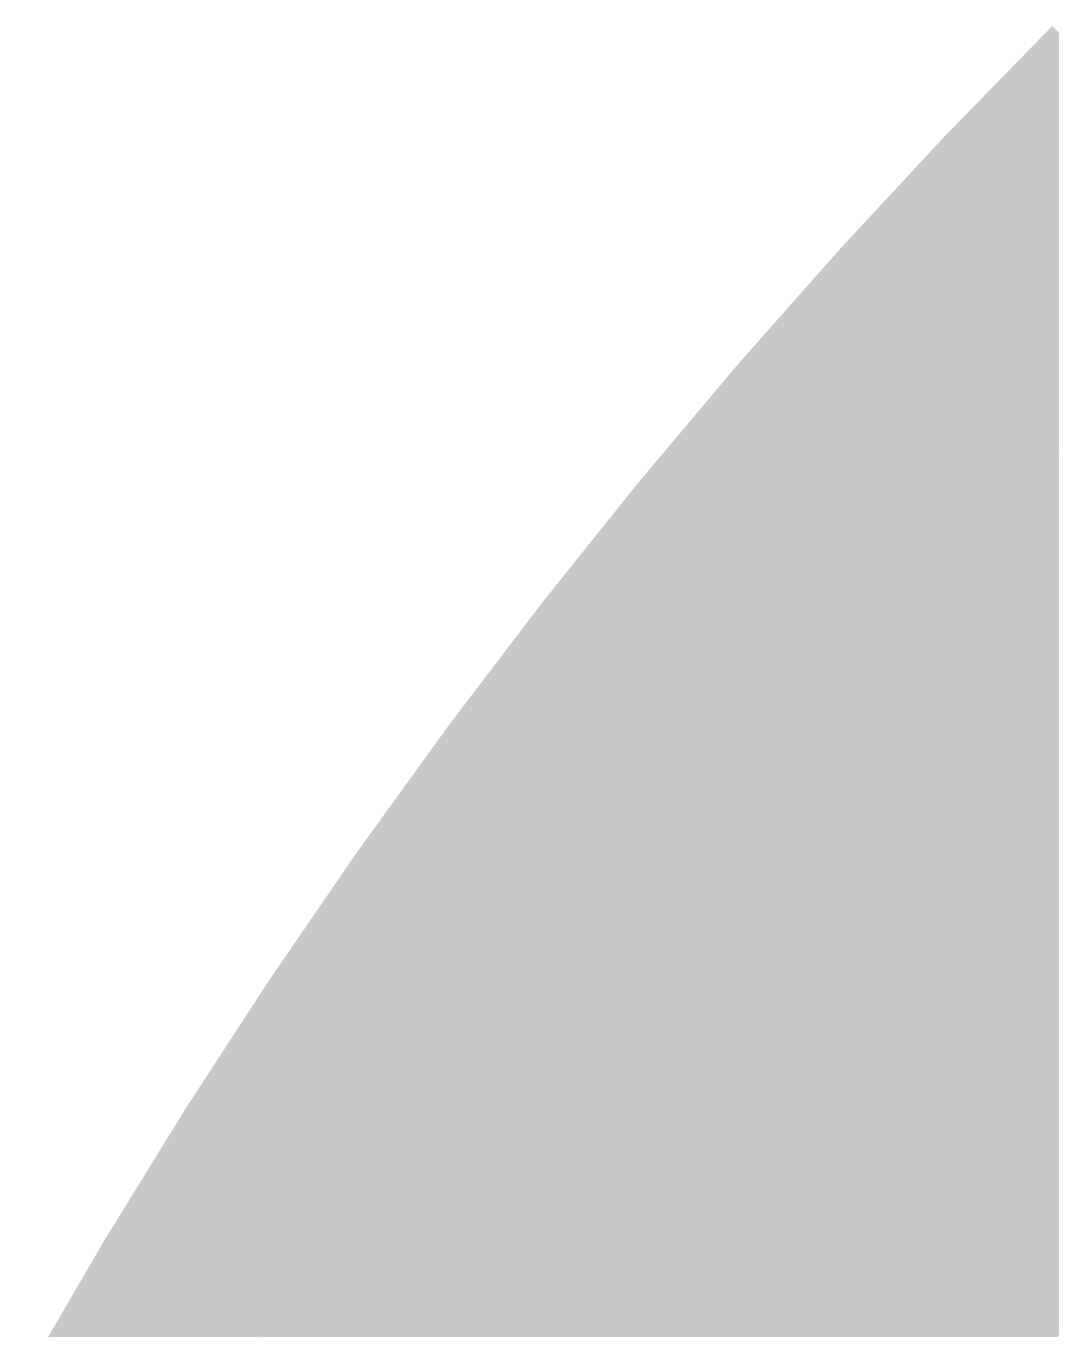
# Model space of a CAD drawing. Header units: inches. Extents: x -266 to 784, y -170 to 213.
# Drawn here: x -147.91 to -120.22, y 85 to 120.21 of the extents above; entities that cross this region are included whole.
import ezdxf

# ---------------------------------------------------------------- set-up
doc = ezdxf.new("R2010")
doc.units = ezdxf.units.IN
doc.header["$MEASUREMENT"] = 0

msp = doc.modelspace()

# ---------------------------------------------------------------- linework, layer by layer
at = {"color": 98, "true_color": 0x010302}
for points in [[(-122.397757, 116.532352), (-123.122004, 117.221893), (-119.501046, 119.501046), (-120.208153, 120.208153)], [(-125.22074, 113.493463), (-125.961691, 114.165022), (-122.397757, 116.532352), (-123.122004, 117.221893)], [(-127.968295, 110.38621), (-128.725504, 111.039383), (-125.22074, 113.493463), (-125.961691, 114.165022)], [(-130.638767, 107.212465), (-131.411777, 107.846858), (-127.968295, 110.38621), (-128.725504, 111.039383)], [(-133.230546, 103.974139), (-134.018893, 104.58937), (-130.638767, 107.212465), (-131.411777, 107.846858)], [(-135.742073, 100.673182), (-136.54528, 101.268882), (-133.230546, 103.974139), (-134.018893, 104.58937)], [(-138.171833, 97.311584), (-138.989418, 97.887393), (-135.742073, 100.673182), (-136.54528, 101.268882)], [(-140.518364, 93.891369), (-141.349834, 94.44694), (-138.171833, 97.311584), (-138.989418, 97.887393)], [(-142.780253, 90.414598), (-143.625106, 90.949595), (-140.518364, 93.891369), (-141.349834, 94.44694)], [(-144.956135, 86.883364), (-145.813864, 87.397467), (-142.780253, 90.414598), (-143.625106, 90.949595)], [(-147.044701, 83.299794), (-147.914788, 83.792693), (-144.956135, 86.883364), (-145.813864, 87.397467)]]:
    msp.add_solid(points, dxfattribs=at)
at = {"color": 98, "true_color": 0x030804}
for points in [[(-121.67351, 115.842812), (-122.397757, 116.532352), (-118.793939, 118.793939), (-119.501046, 119.501046)], [(-124.479789, 112.821904), (-125.22074, 113.493463), (-121.67351, 115.842812), (-122.397757, 116.532352)]]:
    msp.add_solid(points, dxfattribs=at)
at = {"color": 98, "true_color": 0x050c07}
for points in [[(-120.949263, 115.153271), (-121.67351, 115.842812), (-118.086832, 118.086832), (-118.793939, 118.793939)], [(-123.738838, 112.150345), (-124.479789, 112.821904), (-120.949263, 115.153271), (-121.67351, 115.842812)], [(-126.453877, 109.079865), (-127.211086, 109.733038), (-123.738838, 112.150345), (-124.479789, 112.821904)], [(-129.092746, 105.943678), (-129.865756, 106.578072), (-126.453877, 109.079865), (-127.211086, 109.733038)]]:
    msp.add_solid(points, dxfattribs=at)
at = {"color": 108, "true_color": 0x08100a}
for points in [[(-120.225016, 114.46373), (-120.949263, 115.153271), (-117.379726, 117.379726), (-118.086832, 118.086832)], [(-122.997887, 111.478787), (-123.738838, 112.150345), (-120.225016, 114.46373), (-120.949263, 115.153271)], [(-125.696669, 108.426692), (-126.453877, 109.079865), (-122.997887, 111.478787), (-123.738838, 112.150345)], [(-128.319735, 105.309285), (-129.092746, 105.943678), (-125.696669, 108.426692), (-126.453877, 109.079865)]]:
    msp.add_solid(points, dxfattribs=at)
at = {"color": 108, "true_color": 0x0a140c}
msp.add_solid([(-119.500769, 113.77419), (-120.225016, 114.46373), (-116.672619, 116.672619), (-117.379726, 117.379726)], dxfattribs=at)
at = {"color": 108, "true_color": 0x0a140d}
for points in [[(-122.256936, 110.807228), (-122.997887, 111.478787), (-119.500769, 113.77419), (-120.225016, 114.46373)], [(-124.93946, 107.773519), (-125.696669, 108.426692), (-122.256936, 110.807228), (-122.997887, 111.478787)], [(-127.546725, 104.674892), (-128.319735, 105.309285), (-124.93946, 107.773519), (-125.696669, 108.426692)], [(-130.077161, 101.513212), (-130.865507, 102.128444), (-127.546725, 104.674892), (-128.319735, 105.309285)]]:
    msp.add_solid(points, dxfattribs=at)
at = {"color": 108, "true_color": 0x0c190f}
msp.add_solid([(-121.515985, 110.135669), (-122.256936, 110.807228), (-118.776522, 113.084649), (-119.500769, 113.77419)], dxfattribs=at)
at = {"color": 98, "true_color": 0x030805}
for points in [[(-127.211086, 109.733038), (-127.968295, 110.38621), (-124.479789, 112.821904), (-125.22074, 113.493463)], [(-129.865756, 106.578072), (-130.638767, 107.212465), (-127.211086, 109.733038), (-127.968295, 110.38621)], [(-132.4422, 103.358907), (-133.230546, 103.974139), (-129.865756, 106.578072), (-130.638767, 107.212465)], [(-134.938865, 100.077483), (-135.742073, 100.673182), (-132.4422, 103.358907), (-133.230546, 103.974139)], [(-137.354249, 96.735776), (-138.171833, 97.311584), (-134.938865, 100.077483), (-135.742073, 100.673182)], [(-139.686895, 93.335799), (-140.518364, 93.891369), (-137.354249, 96.735776), (-138.171833, 97.311584)], [(-141.935399, 89.8796), (-142.780253, 90.414598), (-139.686895, 93.335799), (-140.518364, 93.891369)], [(-144.098406, 86.369261), (-144.956135, 86.883364), (-141.935399, 89.8796), (-142.780253, 90.414598)], [(-146.174615, 82.806896), (-147.044701, 83.299794), (-144.098406, 86.369261), (-144.956135, 86.883364)]]:
    msp.add_solid(points, dxfattribs=at)
at = {"color": 108, "true_color": 0x0e1d12}
for points in [[(-120.775033, 109.46411), (-121.515985, 110.135669), (-118.052275, 112.395109), (-118.776522, 113.084649)], [(-123.425042, 106.467173), (-124.182251, 107.120346), (-120.775033, 109.46411), (-121.515985, 110.135669)]]:
    msp.add_solid(points, dxfattribs=at)
at = {"color": 108, "true_color": 0x102115}
for points in [[(-120.034082, 108.792551), (-120.775033, 109.46411), (-117.328027, 111.705568), (-118.052275, 112.395109)], [(-122.667833, 105.814001), (-123.425042, 106.467173), (-120.034082, 108.792551), (-120.775033, 109.46411)]]:
    msp.add_solid(points, dxfattribs=at)
at = {"color": 108, "true_color": 0x0c1910}
for points in [[(-124.182251, 107.120346), (-124.93946, 107.773519), (-121.515985, 110.135669), (-122.256936, 110.807228)], [(-126.773714, 104.040499), (-127.546725, 104.674892), (-124.182251, 107.120346), (-124.93946, 107.773519)], [(-129.288814, 100.897981), (-130.077161, 101.513212), (-126.773714, 104.040499), (-127.546725, 104.674892)]]:
    msp.add_solid(points, dxfattribs=at)
at = {"color": 108, "true_color": 0x122518}
for points in [[(-121.910624, 105.160828), (-122.667833, 105.814001), (-119.293131, 108.120992), (-120.034082, 108.792551)], [(-124.454683, 102.137319), (-125.227693, 102.771712), (-121.910624, 105.160828), (-122.667833, 105.814001)]]:
    msp.add_solid(points, dxfattribs=at)
at = {"color": 99, "true_color": 0x142a1b}
for points in [[(-121.153415, 104.507655), (-121.910624, 105.160828), (-118.55218, 107.449433), (-119.293131, 108.120992)], [(-123.681673, 101.502925), (-124.454683, 102.137319), (-121.153415, 104.507655), (-121.910624, 105.160828)]]:
    msp.add_solid(points, dxfattribs=at)
at = {"color": 99, "true_color": 0x162e1e}
for points in [[(-120.396207, 103.854482), (-121.153415, 104.507655), (-117.811229, 106.777874), (-118.55218, 107.449433)], [(-122.908662, 100.868532), (-123.681673, 101.502925), (-120.396207, 103.854482), (-121.153415, 104.507655)]]:
    msp.add_solid(points, dxfattribs=at)
at = {"color": 108, "true_color": 0x0e1d13}
for points in [[(-126.000704, 103.406105), (-126.773714, 104.040499), (-123.425042, 106.467173), (-124.182251, 107.120346)], [(-128.500468, 100.282749), (-129.288814, 100.897981), (-126.000704, 103.406105), (-126.773714, 104.040499)]]:
    msp.add_solid(points, dxfattribs=at)
at = {"color": 99, "true_color": 0x193220}
msp.add_solid([(-119.638998, 103.201309), (-120.396207, 103.854482), (-117.070278, 106.106315), (-117.811229, 106.777874)], dxfattribs=at)
at = {"color": 98, "true_color": 0x050c08}
for points in [[(-131.653853, 102.743676), (-132.4422, 103.358907), (-129.092746, 105.943678), (-129.865756, 106.578072)], [(-134.135658, 99.481784), (-134.938865, 100.077483), (-131.653853, 102.743676), (-132.4422, 103.358907)], [(-136.536664, 96.159968), (-137.354249, 96.735776), (-134.135658, 99.481784), (-134.938865, 100.077483)], [(-138.855425, 92.780229), (-139.686895, 93.335799), (-136.536664, 96.159968), (-137.354249, 96.735776)], [(-141.090545, 89.344603), (-141.935399, 89.8796), (-138.855425, 92.780229), (-139.686895, 93.335799)], [(-143.240678, 85.855158), (-144.098406, 86.369261), (-141.090545, 89.344603), (-141.935399, 89.8796)]]:
    msp.add_solid(points, dxfattribs=at)
at = {"color": 108, "true_color": 0x102116}
for points in [[(-125.227693, 102.771712), (-126.000704, 103.406105), (-122.667833, 105.814001), (-123.425042, 106.467173)], [(-127.712121, 99.667518), (-128.500468, 100.282749), (-125.227693, 102.771712), (-126.000704, 103.406105)], [(-130.11962, 96.503287), (-130.922828, 97.098987), (-127.712121, 99.667518), (-128.500468, 100.282749)]]:
    msp.add_solid(points, dxfattribs=at)
at = {"color": 108, "true_color": 0x08100b}
for points in [[(-130.865507, 102.128444), (-131.653853, 102.743676), (-128.319735, 105.309285), (-129.092746, 105.943678)], [(-133.33245, 98.886085), (-134.135658, 99.481784), (-130.865507, 102.128444), (-131.653853, 102.743676)], [(-135.719079, 95.58416), (-136.536664, 96.159968), (-133.33245, 98.886085), (-134.135658, 99.481784)], [(-138.023956, 92.224659), (-138.855425, 92.780229), (-135.719079, 95.58416), (-136.536664, 96.159968)], [(-140.245692, 88.809605), (-141.090545, 89.344603), (-138.023956, 92.224659), (-138.855425, 92.780229)]]:
    msp.add_solid(points, dxfattribs=at)
at = {"color": 99, "true_color": 0x193221}
msp.add_solid([(-122.135652, 100.234139), (-122.908662, 100.868532), (-119.638998, 103.201309), (-120.396207, 103.854482)], dxfattribs=at)
at = {"color": 99, "true_color": 0x1b3624}
for points in [[(-121.362641, 99.599746), (-122.135652, 100.234139), (-118.881789, 102.548136), (-119.638998, 103.201309)], [(-123.770389, 96.59136), (-124.558736, 97.206591), (-121.362641, 99.599746), (-122.135652, 100.234139)]]:
    msp.add_solid(points, dxfattribs=at)
at = {"color": 108, "true_color": 0x122519}
for points in [[(-126.923775, 99.052286), (-127.712121, 99.667518), (-124.454683, 102.137319), (-125.227693, 102.771712)], [(-129.316413, 95.907588), (-130.11962, 96.503287), (-126.923775, 99.052286), (-127.712121, 99.667518)]]:
    msp.add_solid(points, dxfattribs=at)
at = {"color": 99, "true_color": 0x1d3b27}
for points in [[(-120.589631, 98.965352), (-121.362641, 99.599746), (-118.12458, 101.894964), (-118.881789, 102.548136)], [(-122.982043, 95.976128), (-123.770389, 96.59136), (-120.589631, 98.965352), (-121.362641, 99.599746)]]:
    msp.add_solid(points, dxfattribs=at)
at = {"color": 108, "true_color": 0x0a140e}
for points in [[(-132.529243, 98.290385), (-133.33245, 98.886085), (-130.077161, 101.513212), (-130.865507, 102.128444)], [(-134.901494, 95.008352), (-135.719079, 95.58416), (-132.529243, 98.290385), (-133.33245, 98.886085)], [(-137.192486, 91.669088), (-138.023956, 92.224659), (-134.901494, 95.008352), (-135.719079, 95.58416)], [(-139.400838, 88.274607), (-140.245692, 88.809605), (-137.192486, 91.669088), (-138.023956, 92.224659)]]:
    msp.add_solid(points, dxfattribs=at)
at = {"color": 250, "true_color": 0x142a1c}
for points in [[(-126.135428, 98.437055), (-126.923775, 99.052286), (-123.681673, 101.502925), (-124.454683, 102.137319)], [(-128.513205, 95.311889), (-129.316413, 95.907588), (-126.135428, 98.437055), (-126.923775, 99.052286)]]:
    msp.add_solid(points, dxfattribs=at)
at = {"color": 99, "true_color": 0x1f3f29}
msp.add_solid([(-119.81662, 98.330959), (-120.589631, 98.965352), (-117.367371, 101.241791), (-118.12458, 101.894964)], dxfattribs=at)
at = {"color": 108, "true_color": 0x0c1911}
for points in [[(-131.726035, 97.694686), (-132.529243, 98.290385), (-129.288814, 100.897981), (-130.077161, 101.513212)], [(-134.083909, 94.432543), (-134.901494, 95.008352), (-131.726035, 97.694686), (-132.529243, 98.290385)], [(-136.361016, 91.113518), (-137.192486, 91.669088), (-134.083909, 94.432543), (-134.901494, 95.008352)], [(-138.555985, 87.73961), (-139.400838, 88.274607), (-136.361016, 91.113518), (-137.192486, 91.669088)]]:
    msp.add_solid(points, dxfattribs=at)
at = {"color": 99, "true_color": 0x162e1f}
for points in [[(-125.347082, 97.821823), (-126.135428, 98.437055), (-122.908662, 100.868532), (-123.681673, 101.502925)], [(-127.709997, 94.716189), (-128.513205, 95.311889), (-125.347082, 97.821823), (-126.135428, 98.437055)]]:
    msp.add_solid(points, dxfattribs=at)
at = {"color": 108, "true_color": 0x0e1d14}
for points in [[(-130.922828, 97.098987), (-131.726035, 97.694686), (-128.500468, 100.282749), (-129.288814, 100.897981)], [(-133.266325, 93.856735), (-134.083909, 94.432543), (-130.922828, 97.098987), (-131.726035, 97.694686)], [(-135.529547, 90.557948), (-136.361016, 91.113518), (-133.266325, 93.856735), (-134.083909, 94.432543)]]:
    msp.add_solid(points, dxfattribs=at)
at = {"color": 99, "true_color": 0x193222}
for points in [[(-124.558736, 97.206591), (-125.347082, 97.821823), (-122.135652, 100.234139), (-122.908662, 100.868532)], [(-126.90679, 94.12049), (-127.709997, 94.716189), (-124.558736, 97.206591), (-125.347082, 97.821823)]]:
    msp.add_solid(points, dxfattribs=at)
at = {"color": 99, "true_color": 0x1f3f2a}
msp.add_solid([(-122.193696, 95.360897), (-122.982043, 95.976128), (-119.81662, 98.330959), (-120.589631, 98.965352)], dxfattribs=at)
at = {"color": 109, "true_color": 0x21432d}
msp.add_solid([(-121.40535, 94.745665), (-122.193696, 95.360897), (-119.04361, 97.696566), (-119.81662, 98.330959)], dxfattribs=at)
at = {"color": 109, "true_color": 0x234830}
msp.add_solid([(-120.617003, 94.130433), (-121.40535, 94.745665), (-118.270599, 97.062172), (-119.04361, 97.696566)], dxfattribs=at)
at = {"color": 99, "true_color": 0x1b3625}
msp.add_solid([(-126.103582, 93.524791), (-126.90679, 94.12049), (-123.770389, 96.59136), (-124.558736, 97.206591)], dxfattribs=at)
at = {"color": 108, "true_color": 0x102117}
for points in [[(-132.44874, 93.280927), (-133.266325, 93.856735), (-130.11962, 96.503287), (-130.922828, 97.098987)], [(-134.698077, 90.002378), (-135.529547, 90.557948), (-132.44874, 93.280927), (-133.266325, 93.856735)]]:
    msp.add_solid(points, dxfattribs=at)
at = {"color": 109, "true_color": 0x254c33}
msp.add_solid([(-119.828657, 93.515202), (-120.617003, 94.130433), (-117.497589, 96.427779), (-118.270599, 97.062172)], dxfattribs=at)
at = {"color": 108, "true_color": 0x12251a}
for points in [[(-131.631155, 92.705119), (-132.44874, 93.280927), (-129.316413, 95.907588), (-130.11962, 96.503287)], [(-133.866608, 89.446808), (-134.698077, 90.002378), (-131.631155, 92.705119), (-132.44874, 93.280927)]]:
    msp.add_solid(points, dxfattribs=at)
at = {"color": 99, "true_color": 0x1d3b28}
msp.add_solid([(-125.300375, 92.929092), (-126.103582, 93.524791), (-122.982043, 95.976128), (-123.770389, 96.59136)], dxfattribs=at)
at = {"color": 250, "true_color": 0x142a1d}
for points in [[(-130.81357, 92.129311), (-131.631155, 92.705119), (-128.513205, 95.311889), (-129.316413, 95.907588)], [(-133.035138, 88.891237), (-133.866608, 89.446808), (-130.81357, 92.129311), (-131.631155, 92.705119)]]:
    msp.add_solid(points, dxfattribs=at)
at = {"color": 109, "true_color": 0x1f3f2b}
msp.add_solid([(-124.497167, 92.333392), (-125.300375, 92.929092), (-122.193696, 95.360897), (-122.982043, 95.976128)], dxfattribs=at)
at = {"color": 99, "true_color": 0x162e20}
for points in [[(-129.995985, 91.553502), (-130.81357, 92.129311), (-127.709997, 94.716189), (-128.513205, 95.311889)], [(-132.203668, 88.335667), (-133.035138, 88.891237), (-129.995985, 91.553502), (-130.81357, 92.129311)]]:
    msp.add_solid(points, dxfattribs=at)
at = {"color": 109, "true_color": 0x21432e}
msp.add_solid([(-123.69396, 91.737693), (-124.497167, 92.333392), (-121.40535, 94.745665), (-122.193696, 95.360897)], dxfattribs=at)
at = {"color": 99, "true_color": 0x193223}
for points in [[(-129.1784, 90.977694), (-129.995985, 91.553502), (-126.90679, 94.12049), (-127.709997, 94.716189)], [(-131.372199, 87.780097), (-132.203668, 88.335667), (-129.1784, 90.977694), (-129.995985, 91.553502)]]:
    msp.add_solid(points, dxfattribs=at)
at = {"color": 109, "true_color": 0x234831}
msp.add_solid([(-122.890752, 91.141994), (-123.69396, 91.737693), (-120.617003, 94.130433), (-121.40535, 94.745665)], dxfattribs=at)
at = {"color": 99, "true_color": 0x1b3626}
for points in [[(-128.360816, 90.401886), (-129.1784, 90.977694), (-126.103582, 93.524791), (-126.90679, 94.12049)], [(-130.540729, 87.224527), (-131.372199, 87.780097), (-128.360816, 90.401886), (-129.1784, 90.977694)]]:
    msp.add_solid(points, dxfattribs=at)
at = {"color": 109, "true_color": 0x254c34}
msp.add_solid([(-122.087545, 90.546294), (-122.890752, 91.141994), (-119.828657, 93.515202), (-120.617003, 94.130433)], dxfattribs=at)
at = {"color": 99, "true_color": 0x1d3b29}
for points in [[(-127.543231, 89.826078), (-128.360816, 90.401886), (-125.300375, 92.929092), (-126.103582, 93.524791)], [(-129.70926, 86.668956), (-130.540729, 87.224527), (-127.543231, 89.826078), (-128.360816, 90.401886)]]:
    msp.add_solid(points, dxfattribs=at)
at = {"color": 119, "true_color": 0x285037}
msp.add_solid([(-121.284337, 89.950595), (-122.087545, 90.546294), (-119.040311, 92.89997), (-119.828657, 93.515202)], dxfattribs=at)
at = {"color": 109, "true_color": 0x1f3f2c}
msp.add_solid([(-126.725646, 89.25027), (-127.543231, 89.826078), (-124.497167, 92.333392), (-125.300375, 92.929092)], dxfattribs=at)
at = {"color": 119, "true_color": 0x2a543a}
msp.add_solid([(-120.48113, 89.354896), (-121.284337, 89.950595), (-118.251964, 92.284739), (-119.040311, 92.89997)], dxfattribs=at)
at = {"color": 109, "true_color": 0x21432f}
msp.add_solid([(-125.908061, 88.674461), (-126.725646, 89.25027), (-123.69396, 91.737693), (-124.497167, 92.333392)], dxfattribs=at)
at = {"color": 119, "true_color": 0x2c593d}
msp.add_solid([(-119.677922, 88.759196), (-120.48113, 89.354896), (-117.463618, 91.669507), (-118.251964, 92.284739)], dxfattribs=at)
at = {"color": 109, "true_color": 0x234832}
msp.add_solid([(-125.090476, 88.098653), (-125.908061, 88.674461), (-122.890752, 91.141994), (-123.69396, 91.737693)], dxfattribs=at)
at = {"color": 108, "true_color": 0x0e1d15}
for points in [[(-137.711131, 87.204612), (-138.555985, 87.73961), (-135.529547, 90.557948), (-136.361016, 91.113518)], [(-139.809763, 83.798747), (-140.667492, 84.31285), (-137.711131, 87.204612), (-138.555985, 87.73961)]]:
    msp.add_solid(points, dxfattribs=at)
at = {"color": 119, "true_color": 0x254c35}
msp.add_solid([(-124.272892, 87.522845), (-125.090476, 88.098653), (-122.087545, 90.546294), (-122.890752, 91.141994)], dxfattribs=at)
at = {"color": 108, "true_color": 0x102118}
for points in [[(-136.866278, 86.669614), (-137.711131, 87.204612), (-134.698077, 90.002378), (-135.529547, 90.557948)], [(-138.952035, 83.284645), (-139.809763, 83.798747), (-136.866278, 86.669614), (-137.711131, 87.204612)]]:
    msp.add_solid(points, dxfattribs=at)
at = {"color": 119, "true_color": 0x285038}
msp.add_solid([(-123.455307, 86.947037), (-124.272892, 87.522845), (-121.284337, 89.950595), (-122.087545, 90.546294)], dxfattribs=at)
at = {"color": 250, "true_color": 0x12251b}
for points in [[(-136.021424, 86.134617), (-136.866278, 86.669614), (-133.866608, 89.446808), (-134.698077, 90.002378)], [(-138.094306, 82.770542), (-138.952035, 83.284645), (-136.021424, 86.134617), (-136.866278, 86.669614)]]:
    msp.add_solid(points, dxfattribs=at)
at = {"color": 109, "true_color": 0x1f3f2d}
for points in [[(-128.87779, 86.113386), (-129.70926, 86.668956), (-126.725646, 89.25027), (-127.543231, 89.826078)], [(-130.952303, 82.924631), (-131.797156, 83.459629), (-128.87779, 86.113386), (-129.70926, 86.668956)]]:
    msp.add_solid(points, dxfattribs=at)
at = {"color": 119, "true_color": 0x2a543b}
msp.add_solid([(-122.637722, 86.371229), (-123.455307, 86.947037), (-120.48113, 89.354896), (-121.284337, 89.950595)], dxfattribs=at)
at = {"color": 250, "true_color": 0x142a1e}
for points in [[(-135.17657, 85.599619), (-136.021424, 86.134617), (-133.035138, 88.891237), (-133.866608, 89.446808)], [(-137.236578, 82.256439), (-138.094306, 82.770542), (-135.17657, 85.599619), (-136.021424, 86.134617)]]:
    msp.add_solid(points, dxfattribs=at)
at = {"color": 108, "true_color": 0x08100c}
for points in [[(-142.382949, 85.341056), (-143.240678, 85.855158), (-140.245692, 88.809605), (-141.090545, 89.344603)], [(-144.434441, 81.8211), (-145.304528, 82.313998), (-142.382949, 85.341056), (-143.240678, 85.855158)]]:
    msp.add_solid(points, dxfattribs=at)
at = {"color": 109, "true_color": 0x214330}
for points in [[(-128.04632, 85.557816), (-128.87779, 86.113386), (-125.908061, 88.674461), (-126.725646, 89.25027)], [(-130.107449, 82.389633), (-130.952303, 82.924631), (-128.04632, 85.557816), (-128.87779, 86.113386)]]:
    msp.add_solid(points, dxfattribs=at)
at = {"color": 129, "true_color": 0x2c593e}
msp.add_solid([(-121.820137, 85.795421), (-122.637722, 86.371229), (-119.677922, 88.759196), (-120.48113, 89.354896)], dxfattribs=at)
at = {"color": 108, "true_color": 0x0a140f}
for points in [[(-141.525221, 84.826953), (-142.382949, 85.341056), (-139.400838, 88.274607), (-140.245692, 88.809605)], [(-143.564354, 81.328202), (-144.434441, 81.8211), (-141.525221, 84.826953), (-142.382949, 85.341056)]]:
    msp.add_solid(points, dxfattribs=at)
at = {"color": 99, "true_color": 0x162e21}
for points in [[(-134.331717, 85.064622), (-135.17657, 85.599619), (-132.203668, 88.335667), (-133.035138, 88.891237)], [(-136.378849, 81.742336), (-137.236578, 82.256439), (-134.331717, 85.064622), (-135.17657, 85.599619)]]:
    msp.add_solid(points, dxfattribs=at)
at = {"color": 129, "true_color": 0x2e5d41}
msp.add_solid([(-121.002552, 85.219612), (-121.820137, 85.795421), (-118.874715, 88.163497), (-119.677922, 88.759196)], dxfattribs=at)
at = {"color": 109, "true_color": 0x234833}
for points in [[(-127.214851, 85.002246), (-128.04632, 85.557816), (-125.090476, 88.098653), (-125.908061, 88.674461)], [(-129.262595, 81.854636), (-130.107449, 82.389633), (-127.214851, 85.002246), (-128.04632, 85.557816)]]:
    msp.add_solid(points, dxfattribs=at)
at = {"color": 108, "true_color": 0x0c1912}
msp.add_solid([(-140.667492, 84.31285), (-141.525221, 84.826953), (-138.555985, 87.73961), (-139.400838, 88.274607)], dxfattribs=at)
at = {"color": 99, "true_color": 0x193224}
msp.add_solid([(-133.486863, 84.529624), (-134.331717, 85.064622), (-131.372199, 87.780097), (-132.203668, 88.335667)], dxfattribs=at)
at = {"color": 119, "true_color": 0x254c36}
for points in [[(-126.383381, 84.446675), (-127.214851, 85.002246), (-124.272892, 87.522845), (-125.090476, 88.098653)], [(-128.417742, 81.319638), (-129.262595, 81.854636), (-126.383381, 84.446675), (-127.214851, 85.002246)]]:
    msp.add_solid(points, dxfattribs=at)
at = {"color": 129, "true_color": 0x306144}
msp.add_solid([(-120.184968, 84.643804), (-121.002552, 85.219612), (-118.071507, 87.567798), (-118.874715, 88.163497)], dxfattribs=at)
at = {"color": 99, "true_color": 0x1b3627}
msp.add_solid([(-132.64201, 83.994626), (-133.486863, 84.529624), (-130.540729, 87.224527), (-131.372199, 87.780097)], dxfattribs=at)
at = {"color": 119, "true_color": 0x285039}
msp.add_solid([(-125.551911, 83.891105), (-126.383381, 84.446675), (-123.455307, 86.947037), (-124.272892, 87.522845)], dxfattribs=at)
at = {"color": 99, "true_color": 0x1d3b2a}
msp.add_solid([(-131.797156, 83.459629), (-132.64201, 83.994626), (-129.70926, 86.668956), (-130.540729, 87.224527)], dxfattribs=at)
at = {"color": 119, "true_color": 0x2a543c}
msp.add_solid([(-124.720442, 83.335535), (-125.551911, 83.891105), (-122.637722, 86.371229), (-123.455307, 86.947037)], dxfattribs=at)
at = {"color": 98, "true_color": 0x050c09}
msp.add_solid([(-145.304528, 82.313998), (-146.174615, 82.806896), (-143.240678, 85.855158), (-144.098406, 86.369261)], dxfattribs=at)
at = {"color": 129, "true_color": 0x2c593f}
msp.add_solid([(-123.888972, 82.779965), (-124.720442, 83.335535), (-121.820137, 85.795421), (-122.637722, 86.371229)], dxfattribs=at)
at = {"color": 129, "true_color": 0x2e5d42}
msp.add_solid([(-123.057503, 82.224394), (-123.888972, 82.779965), (-121.002552, 85.219612), (-121.820137, 85.795421)], dxfattribs=at)
at = {"color": 129, "true_color": 0x306145}
msp.add_solid([(-122.226033, 81.668824), (-123.057503, 82.224394), (-120.184968, 84.643804), (-121.002552, 85.219612)], dxfattribs=at)
at = {"color": 99, "true_color": 0x193225}
msp.add_solid([(-135.52112, 81.228234), (-136.378849, 81.742336), (-133.486863, 84.529624), (-134.331717, 85.064622)], dxfattribs=at)

doc.saveas('drawing.dxf')
